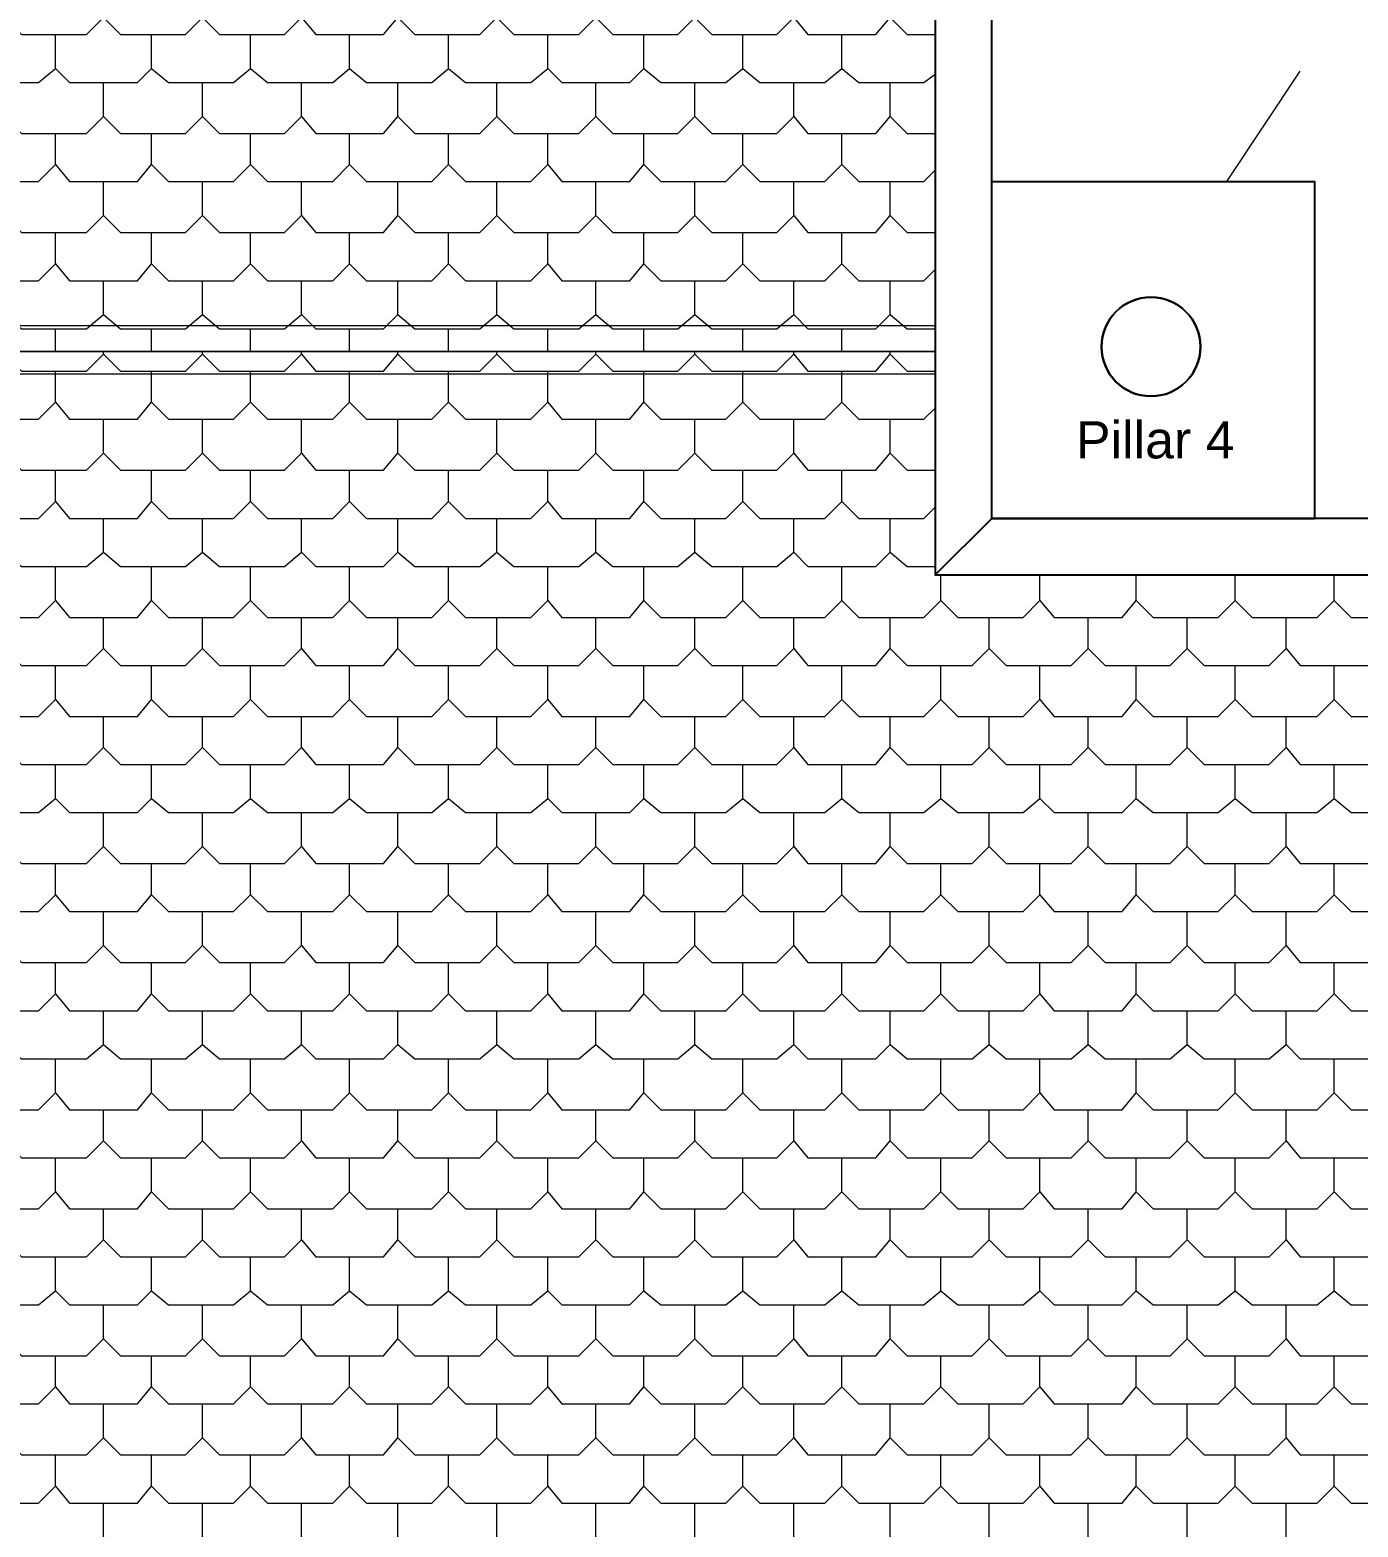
# Model space of a CAD drawing. Header units: millimetres. Extents: x -59 to 47, y 152 to 919.
# Drawn here: x -36.64 to -30.62, y 602.86 to 609.64 of the extents above; entities that cross this region are included whole.
import ezdxf

# ---------------------------------------------------------------- set-up
doc = ezdxf.new("R2010")
doc.units = ezdxf.units.MM
for name, color, linetype in [('PDF_014408$A$doors_windows.2D_Pen_No__4', 7, 'Continuous'), ('PDF_014408$A$walls.inside_Pen_No__4', 7, 'Continuous'), ('PDF_014408$BL-ROOF', 7, 'Continuous'), ('PDF_014408$WA-COL', 7, 'Continuous'), ('PDF_014408$WA-EXT', 7, 'Continuous'), ('PDF_Text', 7, 'Continuous')]:
    doc.layers.add(name, color=color, linetype=linetype)
doc.styles.add('PDF ArialMT', font='arial.ttf')

msp = doc.modelspace()

# ---------------------------------------------------------------- linework, layer by layer
at = {"layer": 'PDF_014408$A$doors_windows.2D_Pen_No__4', "lineweight": 25}
msp.add_lwpolyline([(-32.2818, 607.4308), (-30.8201, 607.4308)], dxfattribs=at)
at = {"layer": 'PDF_014408$A$walls.inside_Pen_No__4', "lineweight": 25}
msp.add_lwpolyline([(-9.7532, 607.4308), (-32.2818, 607.4308)], dxfattribs=at)
at = {"layer": 'PDF_014408$BL-ROOF', "lineweight": 9}
for points in [[(-49.6944, 617.6501), (-40.2316, 608.1873), (-32.5383, 608.1873), (-32.5383, 615.7909), (-9.4968, 615.7909), (-9.4968, 609.2259), (7.7619, 609.2259), (7.7619, 608.7771), (16.6349, 617.6501)], [(-5.2911, 598.7245), (-5.2911, 607.2), (-9.4968, 607.2), (-9.4968, 607.1743), (-32.5383, 607.1743), (-32.5383, 608.1873), (-40.2316, 608.1873), (-49.6944, 598.7245)]]:
    msp.add_lwpolyline(points, close=True, dxfattribs=at)
for points in [[(-32.5383, 608.3027), (-40.1803, 608.3027), (-49.5405, 617.6501)], [(-36.7568, 609.7003), (-36.6798, 609.6234), (-36.3849, 609.6234), (-36.308, 609.7003), (-36.308, 609.8414)], [(-36.308, 609.7003), (-36.2311, 609.6234), (-35.9362, 609.6234), (-35.8592, 609.7003), (-35.8592, 609.8414)], [(-35.8592, 609.7003), (-35.7823, 609.6234), (-35.4874, 609.6234), (-35.4104, 609.7003), (-35.4104, 609.8414)], [(-35.4104, 609.7003), (-35.3463, 609.6234), (-35.0386, 609.6234), (-34.9745, 609.7003), (-34.9745, 609.8414)], [(-34.9745, 609.7003), (-34.8976, 609.6234), (-34.6026, 609.6234), (-34.5257, 609.7003), (-34.5257, 609.8414)], [(-34.5257, 609.7003), (-34.4488, 609.6234), (-34.1539, 609.6234), (-34.0769, 609.7003), (-34.0769, 609.8414)], [(-34.0769, 609.7003), (-34, 609.6234), (-33.7051, 609.6234), (-33.6282, 609.7003), (-33.6282, 609.8414)], [(-33.6282, 609.7003), (-33.5512, 609.6234), (-33.2563, 609.6234), (-33.1794, 609.7003), (-33.1794, 609.8414)], [(-33.1794, 609.7003), (-33.1153, 609.6234), (-32.8075, 609.6234), (-32.7434, 609.7003), (-32.7434, 609.8414)], [(-32.7434, 609.7003), (-32.6665, 609.6234), (-32.5383, 609.6234)], [(-36.9747, 609.4695), (-36.8978, 609.4054), (-36.6029, 609.4054), (-36.526, 609.4695), (-36.526, 609.6234)], [(-36.526, 609.4695), (-36.4619, 609.4054), (-36.1541, 609.4054), (-36.09, 609.4695), (-36.09, 609.6234)], [(-36.09, 609.4695), (-36.0131, 609.4054), (-35.7182, 609.4054), (-35.6412, 609.4695), (-35.6412, 609.6234)], [(-35.6412, 609.4695), (-35.5643, 609.4054), (-35.2694, 609.4054), (-35.1925, 609.4695), (-35.1925, 609.6234)], [(-35.1925, 609.4695), (-35.1155, 609.4054), (-34.8206, 609.4054), (-34.7437, 609.4695), (-34.7437, 609.6234)], [(-34.7437, 609.4695), (-34.6668, 609.4054), (-34.3718, 609.4054), (-34.2949, 609.4695), (-34.2949, 609.6234)], [(-34.2949, 609.4695), (-34.2308, 609.4054), (-33.9231, 609.4054), (-33.859, 609.4695), (-33.859, 609.6234)], [(-33.859, 609.4695), (-33.782, 609.4054), (-33.4871, 609.4054), (-33.4102, 609.4695), (-33.4102, 609.6234)], [(-33.4102, 609.4695), (-33.3332, 609.4054), (-33.0383, 609.4054), (-32.9614, 609.4695), (-32.9614, 609.6234)], [(-32.9614, 609.4695), (-32.8845, 609.4054), (-32.5896, 609.4054), (-32.5383, 609.4439)], [(-31.2176, 608.9566), (-30.8842, 609.4567)], [(-36.7568, 609.2515), (-36.6798, 609.1746), (-36.3849, 609.1746), (-36.308, 609.2515), (-36.308, 609.4054)], [(-36.308, 609.2515), (-36.2311, 609.1746), (-35.9362, 609.1746), (-35.8592, 609.2515), (-35.8592, 609.4054)], [(-35.8592, 609.2515), (-35.7823, 609.1746), (-35.4874, 609.1746), (-35.4104, 609.2515), (-35.4104, 609.4054)], [(-35.4104, 609.2515), (-35.3463, 609.1746), (-35.0386, 609.1746), (-34.9745, 609.2515), (-34.9745, 609.4054)], [(-34.9745, 609.2515), (-34.8976, 609.1746), (-34.6026, 609.1746), (-34.5257, 609.2515), (-34.5257, 609.4054)], [(-34.5257, 609.2515), (-34.4488, 609.1746), (-34.1539, 609.1746), (-34.0769, 609.2515), (-34.0769, 609.4054)], [(-34.0769, 609.2515), (-34, 609.1746), (-33.7051, 609.1746), (-33.6282, 609.2515), (-33.6282, 609.4054)], [(-33.6282, 609.2515), (-33.5512, 609.1746), (-33.2563, 609.1746), (-33.1794, 609.2515), (-33.1794, 609.4054)], [(-33.1794, 609.2515), (-33.1153, 609.1746), (-32.8075, 609.1746), (-32.7434, 609.2515), (-32.7434, 609.4054)], [(-32.7434, 609.2515), (-32.6665, 609.1746), (-32.5383, 609.1746)], [(-36.9747, 609.0336), (-36.8978, 608.9566), (-36.6029, 608.9566), (-36.526, 609.0336), (-36.526, 609.1746)], [(-36.526, 609.0336), (-36.4619, 608.9566), (-36.1541, 608.9566), (-36.09, 609.0336), (-36.09, 609.1746)], [(-36.09, 609.0336), (-36.0131, 608.9566), (-35.7182, 608.9566), (-35.6412, 609.0336), (-35.6412, 609.1746)], [(-35.6412, 609.0336), (-35.5643, 608.9566), (-35.2694, 608.9566), (-35.1925, 609.0336), (-35.1925, 609.1746)], [(-35.1925, 609.0336), (-35.1155, 608.9566), (-34.8206, 608.9566), (-34.7437, 609.0336), (-34.7437, 609.1746)], [(-34.7437, 609.0336), (-34.6668, 608.9566), (-34.3718, 608.9566), (-34.2949, 609.0336), (-34.2949, 609.1746)], [(-34.2949, 609.0336), (-34.2308, 608.9566), (-33.9231, 608.9566), (-33.859, 609.0336), (-33.859, 609.1746)], [(-33.859, 609.0336), (-33.782, 608.9566), (-33.4871, 608.9566), (-33.4102, 609.0336), (-33.4102, 609.1746)], [(-33.4102, 609.0336), (-33.3332, 608.9566), (-33.0383, 608.9566), (-32.9614, 609.0336), (-32.9614, 609.1746)], [(-32.9614, 609.0336), (-32.8845, 608.9566), (-32.5896, 608.9566), (-32.5383, 609.0079)], [(-36.7568, 608.8028), (-36.6798, 608.7258), (-36.3849, 608.7258), (-36.308, 608.8028), (-36.308, 608.9566)], [(-36.308, 608.8028), (-36.2311, 608.7258), (-35.9362, 608.7258), (-35.8592, 608.8028), (-35.8592, 608.9566)], [(-35.8592, 608.8028), (-35.7823, 608.7258), (-35.4874, 608.7258), (-35.4104, 608.8028), (-35.4104, 608.9566)], [(-35.4104, 608.8028), (-35.3463, 608.7258), (-35.0386, 608.7258), (-34.9745, 608.8028), (-34.9745, 608.9566)], [(-34.9745, 608.8028), (-34.8976, 608.7258), (-34.6026, 608.7258), (-34.5257, 608.8028), (-34.5257, 608.9566)], [(-34.5257, 608.8028), (-34.4488, 608.7258), (-34.1539, 608.7258), (-34.0769, 608.8028), (-34.0769, 608.9566)], [(-34.0769, 608.8028), (-34, 608.7258), (-33.7051, 608.7258), (-33.6282, 608.8028), (-33.6282, 608.9566)], [(-33.6282, 608.8028), (-33.5512, 608.7258), (-33.2563, 608.7258), (-33.1794, 608.8028), (-33.1794, 608.9566)], [(-33.1794, 608.8028), (-33.1153, 608.7258), (-32.8075, 608.7258), (-32.7434, 608.8028), (-32.7434, 608.9566)], [(-32.7434, 608.8028), (-32.6665, 608.7258), (-32.5383, 608.7258)], [(-36.9747, 608.5848), (-36.8978, 608.5078), (-36.6029, 608.5078), (-36.526, 608.5848), (-36.526, 608.7258)], [(-36.526, 608.5848), (-36.4619, 608.5078), (-36.1541, 608.5078), (-36.09, 608.5848), (-36.09, 608.7258)], [(-36.09, 608.5848), (-36.0131, 608.5078), (-35.7182, 608.5078), (-35.6412, 608.5848), (-35.6412, 608.7258)], [(-35.6412, 608.5848), (-35.5643, 608.5078), (-35.2694, 608.5078), (-35.1925, 608.5848), (-35.1925, 608.7258)], [(-35.1925, 608.5848), (-35.1155, 608.5078), (-34.8206, 608.5078), (-34.7437, 608.5848), (-34.7437, 608.7258)], [(-34.7437, 608.5848), (-34.6668, 608.5078), (-34.3718, 608.5078), (-34.2949, 608.5848), (-34.2949, 608.7258)], [(-34.2949, 608.5848), (-34.2308, 608.5078), (-33.9231, 608.5078), (-33.859, 608.5848), (-33.859, 608.7258)], [(-33.859, 608.5848), (-33.782, 608.5078), (-33.4871, 608.5078), (-33.4102, 608.5848), (-33.4102, 608.7258)], [(-33.4102, 608.5848), (-33.3332, 608.5078), (-33.0383, 608.5078), (-32.9614, 608.5848), (-32.9614, 608.7258)], [(-32.9614, 608.5848), (-32.8845, 608.5078), (-32.5896, 608.5078), (-32.5383, 608.5591)], [(-36.7568, 608.354), (-36.6798, 608.2899), (-36.3849, 608.2899), (-36.308, 608.354), (-36.308, 608.5078)], [(-36.308, 608.354), (-36.2311, 608.2899), (-35.9362, 608.2899), (-35.8592, 608.354), (-35.8592, 608.5078)], [(-35.8592, 608.354), (-35.7823, 608.2899), (-35.4874, 608.2899), (-35.4104, 608.354), (-35.4104, 608.5078)], [(-35.4104, 608.354), (-35.3463, 608.2899), (-35.0386, 608.2899), (-34.9745, 608.354), (-34.9745, 608.5078)], [(-34.9745, 608.354), (-34.8976, 608.2899), (-34.6026, 608.2899), (-34.5257, 608.354), (-34.5257, 608.5078)], [(-34.5257, 608.354), (-34.4488, 608.2899), (-34.1539, 608.2899), (-34.0769, 608.354), (-34.0769, 608.5078)], [(-34.0769, 608.354), (-34, 608.2899), (-33.7051, 608.2899), (-33.6282, 608.354), (-33.6282, 608.5078)], [(-33.6282, 608.354), (-33.5512, 608.2899), (-33.2563, 608.2899), (-33.1794, 608.354), (-33.1794, 608.5078)], [(-33.1794, 608.354), (-33.1153, 608.2899), (-32.8075, 608.2899), (-32.7434, 608.354), (-32.7434, 608.5078)], [(-36.526, 608.1873), (-36.526, 608.2899)], [(-36.09, 608.1873), (-36.09, 608.2899)], [(-35.6412, 608.1873), (-35.6412, 608.2899)], [(-35.1925, 608.1873), (-35.1925, 608.2899)], [(-34.7437, 608.1873), (-34.7437, 608.2899)], [(-34.2949, 608.1873), (-34.2949, 608.2899)], [(-33.859, 608.1873), (-33.859, 608.2899)], [(-33.4102, 608.1873), (-33.4102, 608.2899)], [(-32.9614, 608.1873), (-32.9614, 608.2899)], [(-32.7434, 608.354), (-32.6665, 608.2899), (-32.5383, 608.2899)], [(-36.7568, 608.1745), (-36.6798, 608.0975), (-36.3849, 608.0975), (-36.308, 608.1745), (-36.308, 608.1873)], [(-36.308, 608.1745), (-36.2311, 608.0975), (-35.9362, 608.0975), (-35.8592, 608.1745), (-35.8592, 608.1873)], [(-35.8592, 608.1745), (-35.7823, 608.0975), (-35.4874, 608.0975), (-35.4104, 608.1745), (-35.4104, 608.1873)], [(-35.4104, 608.1745), (-35.3463, 608.0975), (-35.0386, 608.0975), (-34.9745, 608.1745), (-34.9745, 608.1873)], [(-34.9745, 608.1745), (-34.8976, 608.0975), (-34.6026, 608.0975), (-34.5257, 608.1745), (-34.5257, 608.1873)], [(-34.5257, 608.1745), (-34.4488, 608.0975), (-34.1539, 608.0975), (-34.0769, 608.1745), (-34.0769, 608.1873)], [(-34.0769, 608.1745), (-34, 608.0975), (-33.7051, 608.0975), (-33.6282, 608.1745), (-33.6282, 608.1873)], [(-33.6282, 608.1745), (-33.5512, 608.0975), (-33.2563, 608.0975), (-33.1794, 608.1745), (-33.1794, 608.1873)], [(-33.1794, 608.1745), (-33.1153, 608.0975), (-32.8075, 608.0975), (-32.7434, 608.1745), (-32.7434, 608.1873)], [(-32.7434, 608.1745), (-32.6665, 608.0975), (-32.5383, 608.0975)], [(-32.5383, 608.0847), (-40.1803, 608.0847), (-49.5405, 598.7245)], [(-36.9747, 607.9565), (-36.8978, 607.8796), (-36.6029, 607.8796), (-36.526, 607.9565), (-36.526, 608.0975)], [(-36.526, 607.9565), (-36.4619, 607.8796), (-36.1541, 607.8796), (-36.09, 607.9565), (-36.09, 608.0975)], [(-36.09, 607.9565), (-36.0131, 607.8796), (-35.7182, 607.8796), (-35.6412, 607.9565), (-35.6412, 608.0975)], [(-35.6412, 607.9565), (-35.5643, 607.8796), (-35.2694, 607.8796), (-35.1925, 607.9565), (-35.1925, 608.0975)], [(-35.1925, 607.9565), (-35.1155, 607.8796), (-34.8206, 607.8796), (-34.7437, 607.9565), (-34.7437, 608.0975)], [(-34.7437, 607.9565), (-34.6668, 607.8796), (-34.3718, 607.8796), (-34.2949, 607.9565), (-34.2949, 608.0975)], [(-34.2949, 607.9565), (-34.2308, 607.8796), (-33.9231, 607.8796), (-33.859, 607.9565), (-33.859, 608.0975)], [(-33.859, 607.9565), (-33.782, 607.8796), (-33.4871, 607.8796), (-33.4102, 607.9565), (-33.4102, 608.0975)], [(-33.4102, 607.9565), (-33.3332, 607.8796), (-33.0383, 607.8796), (-32.9614, 607.9565), (-32.9614, 608.0975)], [(-32.9614, 607.9565), (-32.8845, 607.8796), (-32.5896, 607.8796), (-32.5383, 607.9308)], [(-36.7568, 607.7257), (-36.6798, 607.6488), (-36.3849, 607.6488), (-36.308, 607.7257), (-36.308, 607.8796)], [(-36.308, 607.7257), (-36.2311, 607.6488), (-35.9362, 607.6488), (-35.8592, 607.7257), (-35.8592, 607.8796)], [(-35.8592, 607.7257), (-35.7823, 607.6488), (-35.4874, 607.6488), (-35.4104, 607.7257), (-35.4104, 607.8796)], [(-35.4104, 607.7257), (-35.3463, 607.6488), (-35.0386, 607.6488), (-34.9745, 607.7257), (-34.9745, 607.8796)], [(-34.9745, 607.7257), (-34.8976, 607.6488), (-34.6026, 607.6488), (-34.5257, 607.7257), (-34.5257, 607.8796)], [(-34.5257, 607.7257), (-34.4488, 607.6488), (-34.1539, 607.6488), (-34.0769, 607.7257), (-34.0769, 607.8796)], [(-34.0769, 607.7257), (-34, 607.6488), (-33.7051, 607.6488), (-33.6282, 607.7257), (-33.6282, 607.8796)], [(-33.6282, 607.7257), (-33.5512, 607.6488), (-33.2563, 607.6488), (-33.1794, 607.7257), (-33.1794, 607.8796)], [(-33.1794, 607.7257), (-33.1153, 607.6488), (-32.8075, 607.6488), (-32.7434, 607.7257), (-32.7434, 607.8796)], [(-32.7434, 607.7257), (-32.6665, 607.6488), (-32.5383, 607.6488)], [(-36.9747, 607.5077), (-36.8978, 607.4308), (-36.6029, 607.4308), (-36.526, 607.5077), (-36.526, 607.6488)], [(-36.526, 607.5077), (-36.4619, 607.4308), (-36.1541, 607.4308), (-36.09, 607.5077), (-36.09, 607.6488)], [(-36.09, 607.5077), (-36.0131, 607.4308), (-35.7182, 607.4308), (-35.6412, 607.5077), (-35.6412, 607.6488)], [(-35.6412, 607.5077), (-35.5643, 607.4308), (-35.2694, 607.4308), (-35.1925, 607.5077), (-35.1925, 607.6488)], [(-35.1925, 607.5077), (-35.1155, 607.4308), (-34.8206, 607.4308), (-34.7437, 607.5077), (-34.7437, 607.6488)], [(-34.7437, 607.5077), (-34.6668, 607.4308), (-34.3718, 607.4308), (-34.2949, 607.5077), (-34.2949, 607.6488)], [(-34.2949, 607.5077), (-34.2308, 607.4308), (-33.9231, 607.4308), (-33.859, 607.5077), (-33.859, 607.6488)], [(-33.859, 607.5077), (-33.782, 607.4308), (-33.4871, 607.4308), (-33.4102, 607.5077), (-33.4102, 607.6488)], [(-33.4102, 607.5077), (-33.3332, 607.4308), (-33.0383, 607.4308), (-32.9614, 607.5077), (-32.9614, 607.6488)], [(-32.9614, 607.5077), (-32.8845, 607.4308), (-32.5896, 607.4308), (-32.5383, 607.4821)], [(-36.7568, 607.2769), (-36.6798, 607.2128), (-36.3849, 607.2128), (-36.308, 607.2769), (-36.308, 607.4308)], [(-36.308, 607.2769), (-36.2311, 607.2128), (-35.9362, 607.2128), (-35.8592, 607.2769), (-35.8592, 607.4308)], [(-35.8592, 607.2769), (-35.7823, 607.2128), (-35.4874, 607.2128), (-35.4104, 607.2769), (-35.4104, 607.4308)], [(-35.4104, 607.2769), (-35.3463, 607.2128), (-35.0386, 607.2128), (-34.9745, 607.2769), (-34.9745, 607.4308)], [(-34.9745, 607.2769), (-34.8976, 607.2128), (-34.6026, 607.2128), (-34.5257, 607.2769), (-34.5257, 607.4308)], [(-34.5257, 607.2769), (-34.4488, 607.2128), (-34.1539, 607.2128), (-34.0769, 607.2769), (-34.0769, 607.4308)], [(-34.0769, 607.2769), (-34, 607.2128), (-33.7051, 607.2128), (-33.6282, 607.2769), (-33.6282, 607.4308)], [(-33.6282, 607.2769), (-33.5512, 607.2128), (-33.2563, 607.2128), (-33.1794, 607.2769), (-33.1794, 607.4308)], [(-33.1794, 607.2769), (-33.1153, 607.2128), (-32.8075, 607.2128), (-32.7434, 607.2769), (-32.7434, 607.4308)], [(-32.7434, 607.2769), (-32.6665, 607.2128), (-32.5383, 607.2128)], [(-36.9747, 607.0589), (-36.8978, 606.982), (-36.6029, 606.982), (-36.526, 607.0589), (-36.526, 607.2128)], [(-36.526, 607.0589), (-36.4619, 606.982), (-36.1541, 606.982), (-36.09, 607.0589), (-36.09, 607.2128)], [(-36.09, 607.0589), (-36.0131, 606.982), (-35.7182, 606.982), (-35.6412, 607.0589), (-35.6412, 607.2128)], [(-35.6412, 607.0589), (-35.5643, 606.982), (-35.2694, 606.982), (-35.1925, 607.0589), (-35.1925, 607.2128)], [(-35.1925, 607.0589), (-35.1155, 606.982), (-34.8206, 606.982), (-34.7437, 607.0589), (-34.7437, 607.2128)], [(-34.7437, 607.0589), (-34.6668, 606.982), (-34.3718, 606.982), (-34.2949, 607.0589), (-34.2949, 607.2128)], [(-34.2949, 607.0589), (-34.2308, 606.982), (-33.9231, 606.982), (-33.859, 607.0589), (-33.859, 607.2128)], [(-33.859, 607.0589), (-33.782, 606.982), (-33.4871, 606.982), (-33.4102, 607.0589), (-33.4102, 607.2128)], [(-33.4102, 607.0589), (-33.3332, 606.982), (-33.0383, 606.982), (-32.9614, 607.0589), (-32.9614, 607.2128)], [(-32.9614, 607.0589), (-32.8845, 606.982), (-32.5896, 606.982), (-32.5126, 607.0589), (-32.5126, 607.1743)], [(-32.5126, 607.0589), (-32.4357, 606.982), (-32.1408, 606.982), (-32.0638, 607.0589), (-32.0638, 607.1743)], [(-32.0638, 607.0589), (-31.9997, 606.982), (-31.692, 606.982), (-31.6279, 607.0589), (-31.6279, 607.1743)], [(-31.6279, 607.0589), (-31.551, 606.982), (-31.256, 606.982), (-31.1791, 607.0589), (-31.1791, 607.1743)], [(-31.1791, 607.0589), (-31.1022, 606.982), (-30.8073, 606.982), (-30.7303, 607.0589), (-30.7303, 607.1743)], [(-30.7303, 607.0589), (-30.6534, 606.982), (-30.3585, 606.982), (-30.2816, 607.0589), (-30.2816, 607.1743)], [(-36.7568, 606.841), (-36.6798, 606.764), (-36.3849, 606.764), (-36.308, 606.841), (-36.308, 606.982)], [(-36.308, 606.841), (-36.2311, 606.764), (-35.9362, 606.764), (-35.8592, 606.841), (-35.8592, 606.982)], [(-35.8592, 606.841), (-35.7823, 606.764), (-35.4874, 606.764), (-35.4104, 606.841), (-35.4104, 606.982)], [(-35.4104, 606.841), (-35.3463, 606.764), (-35.0386, 606.764), (-34.9745, 606.841), (-34.9745, 606.982)], [(-34.9745, 606.841), (-34.8976, 606.764), (-34.6026, 606.764), (-34.5257, 606.841), (-34.5257, 606.982)], [(-34.5257, 606.841), (-34.4488, 606.764), (-34.1539, 606.764), (-34.0769, 606.841), (-34.0769, 606.982)], [(-34.0769, 606.841), (-34, 606.764), (-33.7051, 606.764), (-33.6282, 606.841), (-33.6282, 606.982)], [(-33.6282, 606.841), (-33.5512, 606.764), (-33.2563, 606.764), (-33.1794, 606.841), (-33.1794, 606.982)], [(-33.1794, 606.841), (-33.1153, 606.764), (-32.8075, 606.764), (-32.7434, 606.841), (-32.7434, 606.982)], [(-32.7434, 606.841), (-32.6665, 606.764), (-32.3716, 606.764), (-32.2946, 606.841), (-32.2946, 606.982)], [(-32.2946, 606.841), (-32.2177, 606.764), (-31.9228, 606.764), (-31.8459, 606.841), (-31.8459, 606.982)], [(-31.8459, 606.841), (-31.7689, 606.764), (-31.474, 606.764), (-31.3971, 606.841), (-31.3971, 606.982)], [(-31.3971, 606.841), (-31.3202, 606.764), (-31.0252, 606.764), (-30.9483, 606.841), (-30.9483, 606.982)], [(-30.9483, 606.841), (-30.8842, 606.764), (-30.5765, 606.764), (-30.5124, 606.841), (-30.5124, 606.982)], [(-36.9747, 606.6102), (-36.8978, 606.5332), (-36.6029, 606.5332), (-36.526, 606.6102), (-36.526, 606.764)], [(-36.526, 606.6102), (-36.4619, 606.5332), (-36.1541, 606.5332), (-36.09, 606.6102), (-36.09, 606.764)], [(-36.09, 606.6102), (-36.0131, 606.5332), (-35.7182, 606.5332), (-35.6412, 606.6102), (-35.6412, 606.764)], [(-35.6412, 606.6102), (-35.5643, 606.5332), (-35.2694, 606.5332), (-35.1925, 606.6102), (-35.1925, 606.764)], [(-35.1925, 606.6102), (-35.1155, 606.5332), (-34.8206, 606.5332), (-34.7437, 606.6102), (-34.7437, 606.764)], [(-34.7437, 606.6102), (-34.6668, 606.5332), (-34.3718, 606.5332), (-34.2949, 606.6102), (-34.2949, 606.764)], [(-34.2949, 606.6102), (-34.2308, 606.5332), (-33.9231, 606.5332), (-33.859, 606.6102), (-33.859, 606.764)], [(-33.859, 606.6102), (-33.782, 606.5332), (-33.4871, 606.5332), (-33.4102, 606.6102), (-33.4102, 606.764)], [(-33.4102, 606.6102), (-33.3332, 606.5332), (-33.0383, 606.5332), (-32.9614, 606.6102), (-32.9614, 606.764)], [(-32.9614, 606.6102), (-32.8845, 606.5332), (-32.5896, 606.5332), (-32.5126, 606.6102), (-32.5126, 606.764)], [(-32.5126, 606.6102), (-32.4357, 606.5332), (-32.1408, 606.5332), (-32.0638, 606.6102), (-32.0638, 606.764)], [(-32.0638, 606.6102), (-31.9997, 606.5332), (-31.692, 606.5332), (-31.6279, 606.6102), (-31.6279, 606.764)], [(-31.6279, 606.6102), (-31.551, 606.5332), (-31.256, 606.5332), (-31.1791, 606.6102), (-31.1791, 606.764)], [(-31.1791, 606.6102), (-31.1022, 606.5332), (-30.8073, 606.5332), (-30.7303, 606.6102), (-30.7303, 606.764)], [(-30.7303, 606.6102), (-30.6534, 606.5332), (-30.3585, 606.5332), (-30.2816, 606.6102), (-30.2816, 606.764)], [(-36.7568, 606.3922), (-36.6798, 606.3152), (-36.3849, 606.3152), (-36.308, 606.3922), (-36.308, 606.5332)], [(-36.308, 606.3922), (-36.2311, 606.3152), (-35.9362, 606.3152), (-35.8592, 606.3922), (-35.8592, 606.5332)], [(-35.8592, 606.3922), (-35.7823, 606.3152), (-35.4874, 606.3152), (-35.4104, 606.3922), (-35.4104, 606.5332)], [(-35.4104, 606.3922), (-35.3463, 606.3152), (-35.0386, 606.3152), (-34.9745, 606.3922), (-34.9745, 606.5332)], [(-34.9745, 606.3922), (-34.8976, 606.3152), (-34.6026, 606.3152), (-34.5257, 606.3922), (-34.5257, 606.5332)], [(-34.5257, 606.3922), (-34.4488, 606.3152), (-34.1539, 606.3152), (-34.0769, 606.3922), (-34.0769, 606.5332)], [(-34.0769, 606.3922), (-34, 606.3152), (-33.7051, 606.3152), (-33.6282, 606.3922), (-33.6282, 606.5332)], [(-33.6282, 606.3922), (-33.5512, 606.3152), (-33.2563, 606.3152), (-33.1794, 606.3922), (-33.1794, 606.5332)], [(-33.1794, 606.3922), (-33.1153, 606.3152), (-32.8075, 606.3152), (-32.7434, 606.3922), (-32.7434, 606.5332)], [(-32.7434, 606.3922), (-32.6665, 606.3152), (-32.3716, 606.3152), (-32.2946, 606.3922), (-32.2946, 606.5332)], [(-32.2946, 606.3922), (-32.2177, 606.3152), (-31.9228, 606.3152), (-31.8459, 606.3922), (-31.8459, 606.5332)], [(-31.8459, 606.3922), (-31.7689, 606.3152), (-31.474, 606.3152), (-31.3971, 606.3922), (-31.3971, 606.5332)], [(-31.3971, 606.3922), (-31.3202, 606.3152), (-31.0252, 606.3152), (-30.9483, 606.3922), (-30.9483, 606.5332)], [(-30.9483, 606.3922), (-30.8842, 606.3152), (-30.5765, 606.3152), (-30.5124, 606.3922), (-30.5124, 606.5332)], [(-36.9747, 606.1614), (-36.8978, 606.0973), (-36.6029, 606.0973), (-36.526, 606.1614), (-36.526, 606.3152)], [(-36.526, 606.1614), (-36.4619, 606.0973), (-36.1541, 606.0973), (-36.09, 606.1614), (-36.09, 606.3152)], [(-36.09, 606.1614), (-36.0131, 606.0973), (-35.7182, 606.0973), (-35.6412, 606.1614), (-35.6412, 606.3152)], [(-35.6412, 606.1614), (-35.5643, 606.0973), (-35.2694, 606.0973), (-35.1925, 606.1614), (-35.1925, 606.3152)], [(-35.1925, 606.1614), (-35.1155, 606.0973), (-34.8206, 606.0973), (-34.7437, 606.1614), (-34.7437, 606.3152)], [(-34.7437, 606.1614), (-34.6668, 606.0973), (-34.3718, 606.0973), (-34.2949, 606.1614), (-34.2949, 606.3152)], [(-34.2949, 606.1614), (-34.2308, 606.0973), (-33.9231, 606.0973), (-33.859, 606.1614), (-33.859, 606.3152)], [(-33.859, 606.1614), (-33.782, 606.0973), (-33.4871, 606.0973), (-33.4102, 606.1614), (-33.4102, 606.3152)], [(-33.4102, 606.1614), (-33.3332, 606.0973), (-33.0383, 606.0973), (-32.9614, 606.1614), (-32.9614, 606.3152)], [(-32.9614, 606.1614), (-32.8845, 606.0973), (-32.5896, 606.0973), (-32.5126, 606.1614), (-32.5126, 606.3152)], [(-32.5126, 606.1614), (-32.4357, 606.0973), (-32.1408, 606.0973), (-32.0638, 606.1614), (-32.0638, 606.3152)], [(-32.0638, 606.1614), (-31.9997, 606.0973), (-31.692, 606.0973), (-31.6279, 606.1614), (-31.6279, 606.3152)], [(-31.6279, 606.1614), (-31.551, 606.0973), (-31.256, 606.0973), (-31.1791, 606.1614), (-31.1791, 606.3152)], [(-31.1791, 606.1614), (-31.1022, 606.0973), (-30.8073, 606.0973), (-30.7303, 606.1614), (-30.7303, 606.3152)], [(-30.7303, 606.1614), (-30.6534, 606.0973), (-30.3585, 606.0973), (-30.2816, 606.1614), (-30.2816, 606.3152)], [(-36.7568, 605.9434), (-36.6798, 605.8665), (-36.3849, 605.8665), (-36.308, 605.9434), (-36.308, 606.0973)], [(-36.308, 605.9434), (-36.2311, 605.8665), (-35.9362, 605.8665), (-35.8592, 605.9434), (-35.8592, 606.0973)], [(-35.8592, 605.9434), (-35.7823, 605.8665), (-35.4874, 605.8665), (-35.4104, 605.9434), (-35.4104, 606.0973)], [(-35.4104, 605.9434), (-35.3463, 605.8665), (-35.0386, 605.8665), (-34.9745, 605.9434), (-34.9745, 606.0973)], [(-34.9745, 605.9434), (-34.8976, 605.8665), (-34.6026, 605.8665), (-34.5257, 605.9434), (-34.5257, 606.0973)], [(-34.5257, 605.9434), (-34.4488, 605.8665), (-34.1539, 605.8665), (-34.0769, 605.9434), (-34.0769, 606.0973)], [(-34.0769, 605.9434), (-34, 605.8665), (-33.7051, 605.8665), (-33.6282, 605.9434), (-33.6282, 606.0973)], [(-33.6282, 605.9434), (-33.5512, 605.8665), (-33.2563, 605.8665), (-33.1794, 605.9434), (-33.1794, 606.0973)], [(-33.1794, 605.9434), (-33.1153, 605.8665), (-32.8075, 605.8665), (-32.7434, 605.9434), (-32.7434, 606.0973)], [(-32.7434, 605.9434), (-32.6665, 605.8665), (-32.3716, 605.8665), (-32.2946, 605.9434), (-32.2946, 606.0973)], [(-32.2946, 605.9434), (-32.2177, 605.8665), (-31.9228, 605.8665), (-31.8459, 605.9434), (-31.8459, 606.0973)], [(-31.8459, 605.9434), (-31.7689, 605.8665), (-31.474, 605.8665), (-31.3971, 605.9434), (-31.3971, 606.0973)], [(-31.3971, 605.9434), (-31.3202, 605.8665), (-31.0252, 605.8665), (-30.9483, 605.9434), (-30.9483, 606.0973)], [(-30.9483, 605.9434), (-30.8842, 605.8665), (-30.5765, 605.8665), (-30.5124, 605.9434), (-30.5124, 606.0973)], [(-36.9747, 605.7254), (-36.8978, 605.6485), (-36.6029, 605.6485), (-36.526, 605.7254), (-36.526, 605.8665)], [(-36.526, 605.7254), (-36.4619, 605.6485), (-36.1541, 605.6485), (-36.09, 605.7254), (-36.09, 605.8665)], [(-36.09, 605.7254), (-36.0131, 605.6485), (-35.7182, 605.6485), (-35.6412, 605.7254), (-35.6412, 605.8665)], [(-35.6412, 605.7254), (-35.5643, 605.6485), (-35.2694, 605.6485), (-35.1925, 605.7254), (-35.1925, 605.8665)], [(-35.1925, 605.7254), (-35.1155, 605.6485), (-34.8206, 605.6485), (-34.7437, 605.7254), (-34.7437, 605.8665)], [(-34.7437, 605.7254), (-34.6668, 605.6485), (-34.3718, 605.6485), (-34.2949, 605.7254), (-34.2949, 605.8665)], [(-34.2949, 605.7254), (-34.2308, 605.6485), (-33.9231, 605.6485), (-33.859, 605.7254), (-33.859, 605.8665)], [(-33.859, 605.7254), (-33.782, 605.6485), (-33.4871, 605.6485), (-33.4102, 605.7254), (-33.4102, 605.8665)], [(-33.4102, 605.7254), (-33.3332, 605.6485), (-33.0383, 605.6485), (-32.9614, 605.7254), (-32.9614, 605.8665)], [(-32.9614, 605.7254), (-32.8845, 605.6485), (-32.5896, 605.6485), (-32.5126, 605.7254), (-32.5126, 605.8665)], [(-32.5126, 605.7254), (-32.4357, 605.6485), (-32.1408, 605.6485), (-32.0638, 605.7254), (-32.0638, 605.8665)], [(-32.0638, 605.7254), (-31.9997, 605.6485), (-31.692, 605.6485), (-31.6279, 605.7254), (-31.6279, 605.8665)], [(-31.6279, 605.7254), (-31.551, 605.6485), (-31.256, 605.6485), (-31.1791, 605.7254), (-31.1791, 605.8665)], [(-31.1791, 605.7254), (-31.1022, 605.6485), (-30.8073, 605.6485), (-30.7303, 605.7254), (-30.7303, 605.8665)], [(-30.7303, 605.7254), (-30.6534, 605.6485), (-30.3585, 605.6485), (-30.2816, 605.7254), (-30.2816, 605.8665)], [(-36.7568, 605.4946), (-36.6798, 605.4177), (-36.3849, 605.4177), (-36.308, 605.4946), (-36.308, 605.6485)], [(-36.308, 605.4946), (-36.2311, 605.4177), (-35.9362, 605.4177), (-35.8592, 605.4946), (-35.8592, 605.6485)], [(-35.8592, 605.4946), (-35.7823, 605.4177), (-35.4874, 605.4177), (-35.4104, 605.4946), (-35.4104, 605.6485)], [(-35.4104, 605.4946), (-35.3463, 605.4177), (-35.0386, 605.4177), (-34.9745, 605.4946), (-34.9745, 605.6485)], [(-34.9745, 605.4946), (-34.8976, 605.4177), (-34.6026, 605.4177), (-34.5257, 605.4946), (-34.5257, 605.6485)], [(-34.5257, 605.4946), (-34.4488, 605.4177), (-34.1539, 605.4177), (-34.0769, 605.4946), (-34.0769, 605.6485)], [(-34.0769, 605.4946), (-34, 605.4177), (-33.7051, 605.4177), (-33.6282, 605.4946), (-33.6282, 605.6485)], [(-33.6282, 605.4946), (-33.5512, 605.4177), (-33.2563, 605.4177), (-33.1794, 605.4946), (-33.1794, 605.6485)], [(-33.1794, 605.4946), (-33.1153, 605.4177), (-32.8075, 605.4177), (-32.7434, 605.4946), (-32.7434, 605.6485)], [(-32.7434, 605.4946), (-32.6665, 605.4177), (-32.3716, 605.4177), (-32.2946, 605.4946), (-32.2946, 605.6485)], [(-32.2946, 605.4946), (-32.2177, 605.4177), (-31.9228, 605.4177), (-31.8459, 605.4946), (-31.8459, 605.6485)], [(-31.8459, 605.4946), (-31.7689, 605.4177), (-31.474, 605.4177), (-31.3971, 605.4946), (-31.3971, 605.6485)], [(-31.3971, 605.4946), (-31.3202, 605.4177), (-31.0252, 605.4177), (-30.9483, 605.4946), (-30.9483, 605.6485)], [(-30.9483, 605.4946), (-30.8842, 605.4177), (-30.5765, 605.4177), (-30.5124, 605.4946), (-30.5124, 605.6485)], [(-36.9747, 605.2766), (-36.8978, 605.1997), (-36.6029, 605.1997), (-36.526, 605.2766), (-36.526, 605.4177)], [(-36.526, 605.2766), (-36.4619, 605.1997), (-36.1541, 605.1997), (-36.09, 605.2766), (-36.09, 605.4177)], [(-36.09, 605.2766), (-36.0131, 605.1997), (-35.7182, 605.1997), (-35.6412, 605.2766), (-35.6412, 605.4177)], [(-35.6412, 605.2766), (-35.5643, 605.1997), (-35.2694, 605.1997), (-35.1925, 605.2766), (-35.1925, 605.4177)], [(-35.1925, 605.2766), (-35.1155, 605.1997), (-34.8206, 605.1997), (-34.7437, 605.2766), (-34.7437, 605.4177)], [(-34.7437, 605.2766), (-34.6668, 605.1997), (-34.3718, 605.1997), (-34.2949, 605.2766), (-34.2949, 605.4177)], [(-34.2949, 605.2766), (-34.2308, 605.1997), (-33.9231, 605.1997), (-33.859, 605.2766), (-33.859, 605.4177)], [(-33.859, 605.2766), (-33.782, 605.1997), (-33.4871, 605.1997), (-33.4102, 605.2766), (-33.4102, 605.4177)], [(-33.4102, 605.2766), (-33.3332, 605.1997), (-33.0383, 605.1997), (-32.9614, 605.2766), (-32.9614, 605.4177)], [(-32.9614, 605.2766), (-32.8845, 605.1997), (-32.5896, 605.1997), (-32.5126, 605.2766), (-32.5126, 605.4177)], [(-32.5126, 605.2766), (-32.4357, 605.1997), (-32.1408, 605.1997), (-32.0638, 605.2766), (-32.0638, 605.4177)], [(-32.0638, 605.2766), (-31.9997, 605.1997), (-31.692, 605.1997), (-31.6279, 605.2766), (-31.6279, 605.4177)], [(-31.6279, 605.2766), (-31.551, 605.1997), (-31.256, 605.1997), (-31.1791, 605.2766), (-31.1791, 605.4177)], [(-31.1791, 605.2766), (-31.1022, 605.1997), (-30.8073, 605.1997), (-30.7303, 605.2766), (-30.7303, 605.4177)], [(-30.7303, 605.2766), (-30.6534, 605.1997), (-30.3585, 605.1997), (-30.2816, 605.2766), (-30.2816, 605.4177)], [(-36.7568, 605.0458), (-36.6798, 604.9817), (-36.3849, 604.9817), (-36.308, 605.0458), (-36.308, 605.1997)], [(-36.308, 605.0458), (-36.2311, 604.9817), (-35.9362, 604.9817), (-35.8592, 605.0458), (-35.8592, 605.1997)], [(-35.8592, 605.0458), (-35.7823, 604.9817), (-35.4874, 604.9817), (-35.4104, 605.0458), (-35.4104, 605.1997)], [(-35.4104, 605.0458), (-35.3463, 604.9817), (-35.0386, 604.9817), (-34.9745, 605.0458), (-34.9745, 605.1997)], [(-34.9745, 605.0458), (-34.8976, 604.9817), (-34.6026, 604.9817), (-34.5257, 605.0458), (-34.5257, 605.1997)], [(-34.5257, 605.0458), (-34.4488, 604.9817), (-34.1539, 604.9817), (-34.0769, 605.0458), (-34.0769, 605.1997)], [(-34.0769, 605.0458), (-34, 604.9817), (-33.7051, 604.9817), (-33.6282, 605.0458), (-33.6282, 605.1997)], [(-33.6282, 605.0458), (-33.5512, 604.9817), (-33.2563, 604.9817), (-33.1794, 605.0458), (-33.1794, 605.1997)], [(-33.1794, 605.0458), (-33.1153, 604.9817), (-32.8075, 604.9817), (-32.7434, 605.0458), (-32.7434, 605.1997)], [(-32.7434, 605.0458), (-32.6665, 604.9817), (-32.3716, 604.9817), (-32.2946, 605.0458), (-32.2946, 605.1997)], [(-32.2946, 605.0458), (-32.2177, 604.9817), (-31.9228, 604.9817), (-31.8459, 605.0458), (-31.8459, 605.1997)], [(-31.8459, 605.0458), (-31.7689, 604.9817), (-31.474, 604.9817), (-31.3971, 605.0458), (-31.3971, 605.1997)], [(-31.3971, 605.0458), (-31.3202, 604.9817), (-31.0252, 604.9817), (-30.9483, 605.0458), (-30.9483, 605.1997)], [(-30.9483, 605.0458), (-30.8842, 604.9817), (-30.5765, 604.9817), (-30.5124, 605.0458), (-30.5124, 605.1997)], [(-36.9747, 604.8279), (-36.8978, 604.7509), (-36.6029, 604.7509), (-36.526, 604.8279), (-36.526, 604.9817)], [(-36.526, 604.8279), (-36.4619, 604.7509), (-36.1541, 604.7509), (-36.09, 604.8279), (-36.09, 604.9817)], [(-36.09, 604.8279), (-36.0131, 604.7509), (-35.7182, 604.7509), (-35.6412, 604.8279), (-35.6412, 604.9817)], [(-35.6412, 604.8279), (-35.5643, 604.7509), (-35.2694, 604.7509), (-35.1925, 604.8279), (-35.1925, 604.9817)], [(-35.1925, 604.8279), (-35.1155, 604.7509), (-34.8206, 604.7509), (-34.7437, 604.8279), (-34.7437, 604.9817)], [(-34.7437, 604.8279), (-34.6668, 604.7509), (-34.3718, 604.7509), (-34.2949, 604.8279), (-34.2949, 604.9817)], [(-34.2949, 604.8279), (-34.2308, 604.7509), (-33.9231, 604.7509), (-33.859, 604.8279), (-33.859, 604.9817)], [(-33.859, 604.8279), (-33.782, 604.7509), (-33.4871, 604.7509), (-33.4102, 604.8279), (-33.4102, 604.9817)], [(-33.4102, 604.8279), (-33.3332, 604.7509), (-33.0383, 604.7509), (-32.9614, 604.8279), (-32.9614, 604.9817)], [(-32.9614, 604.8279), (-32.8845, 604.7509), (-32.5896, 604.7509), (-32.5126, 604.8279), (-32.5126, 604.9817)], [(-32.5126, 604.8279), (-32.4357, 604.7509), (-32.1408, 604.7509), (-32.0638, 604.8279), (-32.0638, 604.9817)], [(-32.0638, 604.8279), (-31.9997, 604.7509), (-31.692, 604.7509), (-31.6279, 604.8279), (-31.6279, 604.9817)], [(-31.6279, 604.8279), (-31.551, 604.7509), (-31.256, 604.7509), (-31.1791, 604.8279), (-31.1791, 604.9817)], [(-31.1791, 604.8279), (-31.1022, 604.7509), (-30.8073, 604.7509), (-30.7303, 604.8279), (-30.7303, 604.9817)], [(-30.7303, 604.8279), (-30.6534, 604.7509), (-30.3585, 604.7509), (-30.2816, 604.8279), (-30.2816, 604.9817)], [(-36.7568, 604.6099), (-36.6798, 604.533), (-36.3849, 604.533), (-36.308, 604.6099), (-36.308, 604.7509)], [(-36.308, 604.6099), (-36.2311, 604.533), (-35.9362, 604.533), (-35.8592, 604.6099), (-35.8592, 604.7509)], [(-35.8592, 604.6099), (-35.7823, 604.533), (-35.4874, 604.533), (-35.4104, 604.6099), (-35.4104, 604.7509)], [(-35.4104, 604.6099), (-35.3463, 604.533), (-35.0386, 604.533), (-34.9745, 604.6099), (-34.9745, 604.7509)], [(-34.9745, 604.6099), (-34.8976, 604.533), (-34.6026, 604.533), (-34.5257, 604.6099), (-34.5257, 604.7509)], [(-34.5257, 604.6099), (-34.4488, 604.533), (-34.1539, 604.533), (-34.0769, 604.6099), (-34.0769, 604.7509)], [(-34.0769, 604.6099), (-34, 604.533), (-33.7051, 604.533), (-33.6282, 604.6099), (-33.6282, 604.7509)], [(-33.6282, 604.6099), (-33.5512, 604.533), (-33.2563, 604.533), (-33.1794, 604.6099), (-33.1794, 604.7509)], [(-33.1794, 604.6099), (-33.1153, 604.533), (-32.8075, 604.533), (-32.7434, 604.6099), (-32.7434, 604.7509)], [(-32.7434, 604.6099), (-32.6665, 604.533), (-32.3716, 604.533), (-32.2946, 604.6099), (-32.2946, 604.7509)], [(-32.2946, 604.6099), (-32.2177, 604.533), (-31.9228, 604.533), (-31.8459, 604.6099), (-31.8459, 604.7509)], [(-31.8459, 604.6099), (-31.7689, 604.533), (-31.474, 604.533), (-31.3971, 604.6099), (-31.3971, 604.7509)], [(-31.3971, 604.6099), (-31.3202, 604.533), (-31.0252, 604.533), (-30.9483, 604.6099), (-30.9483, 604.7509)], [(-30.9483, 604.6099), (-30.8842, 604.533), (-30.5765, 604.533), (-30.5124, 604.6099), (-30.5124, 604.7509)], [(-36.9747, 604.3791), (-36.8978, 604.3022), (-36.6029, 604.3022), (-36.526, 604.3791), (-36.526, 604.533)], [(-36.526, 604.3791), (-36.4619, 604.3022), (-36.1541, 604.3022), (-36.09, 604.3791), (-36.09, 604.533)], [(-36.09, 604.3791), (-36.0131, 604.3022), (-35.7182, 604.3022), (-35.6412, 604.3791), (-35.6412, 604.533)], [(-35.6412, 604.3791), (-35.5643, 604.3022), (-35.2694, 604.3022), (-35.1925, 604.3791), (-35.1925, 604.533)], [(-35.1925, 604.3791), (-35.1155, 604.3022), (-34.8206, 604.3022), (-34.7437, 604.3791), (-34.7437, 604.533)], [(-34.7437, 604.3791), (-34.6668, 604.3022), (-34.3718, 604.3022), (-34.2949, 604.3791), (-34.2949, 604.533)], [(-34.2949, 604.3791), (-34.2308, 604.3022), (-33.9231, 604.3022), (-33.859, 604.3791), (-33.859, 604.533)], [(-33.859, 604.3791), (-33.782, 604.3022), (-33.4871, 604.3022), (-33.4102, 604.3791), (-33.4102, 604.533)], [(-33.4102, 604.3791), (-33.3332, 604.3022), (-33.0383, 604.3022), (-32.9614, 604.3791), (-32.9614, 604.533)], [(-32.9614, 604.3791), (-32.8845, 604.3022), (-32.5896, 604.3022), (-32.5126, 604.3791), (-32.5126, 604.533)], [(-32.5126, 604.3791), (-32.4357, 604.3022), (-32.1408, 604.3022), (-32.0638, 604.3791), (-32.0638, 604.533)], [(-32.0638, 604.3791), (-31.9997, 604.3022), (-31.692, 604.3022), (-31.6279, 604.3791), (-31.6279, 604.533)], [(-31.6279, 604.3791), (-31.551, 604.3022), (-31.256, 604.3022), (-31.1791, 604.3791), (-31.1791, 604.533)], [(-31.1791, 604.3791), (-31.1022, 604.3022), (-30.8073, 604.3022), (-30.7303, 604.3791), (-30.7303, 604.533)], [(-30.7303, 604.3791), (-30.6534, 604.3022), (-30.3585, 604.3022), (-30.2816, 604.3791), (-30.2816, 604.533)], [(-36.7568, 604.1611), (-36.6798, 604.0842), (-36.3849, 604.0842), (-36.308, 604.1611), (-36.308, 604.3022)], [(-36.308, 604.1611), (-36.2311, 604.0842), (-35.9362, 604.0842), (-35.8592, 604.1611), (-35.8592, 604.3022)], [(-35.8592, 604.1611), (-35.7823, 604.0842), (-35.4874, 604.0842), (-35.4104, 604.1611), (-35.4104, 604.3022)], [(-35.4104, 604.1611), (-35.3463, 604.0842), (-35.0386, 604.0842), (-34.9745, 604.1611), (-34.9745, 604.3022)], [(-34.9745, 604.1611), (-34.8976, 604.0842), (-34.6026, 604.0842), (-34.5257, 604.1611), (-34.5257, 604.3022)], [(-34.5257, 604.1611), (-34.4488, 604.0842), (-34.1539, 604.0842), (-34.0769, 604.1611), (-34.0769, 604.3022)], [(-34.0769, 604.1611), (-34, 604.0842), (-33.7051, 604.0842), (-33.6282, 604.1611), (-33.6282, 604.3022)], [(-33.6282, 604.1611), (-33.5512, 604.0842), (-33.2563, 604.0842), (-33.1794, 604.1611), (-33.1794, 604.3022)], [(-33.1794, 604.1611), (-33.1153, 604.0842), (-32.8075, 604.0842), (-32.7434, 604.1611), (-32.7434, 604.3022)], [(-32.7434, 604.1611), (-32.6665, 604.0842), (-32.3716, 604.0842), (-32.2946, 604.1611), (-32.2946, 604.3022)], [(-32.2946, 604.1611), (-32.2177, 604.0842), (-31.9228, 604.0842), (-31.8459, 604.1611), (-31.8459, 604.3022)], [(-31.8459, 604.1611), (-31.7689, 604.0842), (-31.474, 604.0842), (-31.3971, 604.1611), (-31.3971, 604.3022)], [(-31.3971, 604.1611), (-31.3202, 604.0842), (-31.0252, 604.0842), (-30.9483, 604.1611), (-30.9483, 604.3022)], [(-30.9483, 604.1611), (-30.8842, 604.0842), (-30.5765, 604.0842), (-30.5124, 604.1611), (-30.5124, 604.3022)], [(-36.9747, 603.9303), (-36.8978, 603.8662), (-36.6029, 603.8662), (-36.526, 603.9303), (-36.526, 604.0842)], [(-36.526, 603.9303), (-36.4619, 603.8662), (-36.1541, 603.8662), (-36.09, 603.9303), (-36.09, 604.0842)], [(-36.09, 603.9303), (-36.0131, 603.8662), (-35.7182, 603.8662), (-35.6412, 603.9303), (-35.6412, 604.0842)], [(-35.6412, 603.9303), (-35.5643, 603.8662), (-35.2694, 603.8662), (-35.1925, 603.9303), (-35.1925, 604.0842)], [(-35.1925, 603.9303), (-35.1155, 603.8662), (-34.8206, 603.8662), (-34.7437, 603.9303), (-34.7437, 604.0842)], [(-34.7437, 603.9303), (-34.6668, 603.8662), (-34.3718, 603.8662), (-34.2949, 603.9303), (-34.2949, 604.0842)], [(-34.2949, 603.9303), (-34.2308, 603.8662), (-33.9231, 603.8662), (-33.859, 603.9303), (-33.859, 604.0842)], [(-33.859, 603.9303), (-33.782, 603.8662), (-33.4871, 603.8662), (-33.4102, 603.9303), (-33.4102, 604.0842)], [(-33.4102, 603.9303), (-33.3332, 603.8662), (-33.0383, 603.8662), (-32.9614, 603.9303), (-32.9614, 604.0842)], [(-32.9614, 603.9303), (-32.8845, 603.8662), (-32.5896, 603.8662), (-32.5126, 603.9303), (-32.5126, 604.0842)], [(-32.5126, 603.9303), (-32.4357, 603.8662), (-32.1408, 603.8662), (-32.0638, 603.9303), (-32.0638, 604.0842)], [(-32.0638, 603.9303), (-31.9997, 603.8662), (-31.692, 603.8662), (-31.6279, 603.9303), (-31.6279, 604.0842)], [(-31.6279, 603.9303), (-31.551, 603.8662), (-31.256, 603.8662), (-31.1791, 603.9303), (-31.1791, 604.0842)], [(-31.1791, 603.9303), (-31.1022, 603.8662), (-30.8073, 603.8662), (-30.7303, 603.9303), (-30.7303, 604.0842)], [(-30.7303, 603.9303), (-30.6534, 603.8662), (-30.3585, 603.8662), (-30.2816, 603.9303), (-30.2816, 604.0842)], [(-36.7568, 603.7123), (-36.6798, 603.6354), (-36.3849, 603.6354), (-36.308, 603.7123), (-36.308, 603.8662)], [(-36.308, 603.7123), (-36.2311, 603.6354), (-35.9362, 603.6354), (-35.8592, 603.7123), (-35.8592, 603.8662)], [(-35.8592, 603.7123), (-35.7823, 603.6354), (-35.4874, 603.6354), (-35.4104, 603.7123), (-35.4104, 603.8662)], [(-35.4104, 603.7123), (-35.3463, 603.6354), (-35.0386, 603.6354), (-34.9745, 603.7123), (-34.9745, 603.8662)], [(-34.9745, 603.7123), (-34.8976, 603.6354), (-34.6026, 603.6354), (-34.5257, 603.7123), (-34.5257, 603.8662)], [(-34.5257, 603.7123), (-34.4488, 603.6354), (-34.1539, 603.6354), (-34.0769, 603.7123), (-34.0769, 603.8662)], [(-34.0769, 603.7123), (-34, 603.6354), (-33.7051, 603.6354), (-33.6282, 603.7123), (-33.6282, 603.8662)], [(-33.6282, 603.7123), (-33.5512, 603.6354), (-33.2563, 603.6354), (-33.1794, 603.7123), (-33.1794, 603.8662)], [(-33.1794, 603.7123), (-33.1153, 603.6354), (-32.8075, 603.6354), (-32.7434, 603.7123), (-32.7434, 603.8662)], [(-32.7434, 603.7123), (-32.6665, 603.6354), (-32.3716, 603.6354), (-32.2946, 603.7123), (-32.2946, 603.8662)], [(-32.2946, 603.7123), (-32.2177, 603.6354), (-31.9228, 603.6354), (-31.8459, 603.7123), (-31.8459, 603.8662)], [(-31.8459, 603.7123), (-31.7689, 603.6354), (-31.474, 603.6354), (-31.3971, 603.7123), (-31.3971, 603.8662)], [(-31.3971, 603.7123), (-31.3202, 603.6354), (-31.0252, 603.6354), (-30.9483, 603.7123), (-30.9483, 603.8662)], [(-30.9483, 603.7123), (-30.8842, 603.6354), (-30.5765, 603.6354), (-30.5124, 603.7123), (-30.5124, 603.8662)], [(-36.9747, 603.4944), (-36.8978, 603.4174), (-36.6029, 603.4174), (-36.526, 603.4944), (-36.526, 603.6354)], [(-36.526, 603.4944), (-36.4619, 603.4174), (-36.1541, 603.4174), (-36.09, 603.4944), (-36.09, 603.6354)], [(-36.09, 603.4944), (-36.0131, 603.4174), (-35.7182, 603.4174), (-35.6412, 603.4944), (-35.6412, 603.6354)], [(-35.6412, 603.4944), (-35.5643, 603.4174), (-35.2694, 603.4174), (-35.1925, 603.4944), (-35.1925, 603.6354)], [(-35.1925, 603.4944), (-35.1155, 603.4174), (-34.8206, 603.4174), (-34.7437, 603.4944), (-34.7437, 603.6354)], [(-34.7437, 603.4944), (-34.6668, 603.4174), (-34.3718, 603.4174), (-34.2949, 603.4944), (-34.2949, 603.6354)], [(-34.2949, 603.4944), (-34.2308, 603.4174), (-33.9231, 603.4174), (-33.859, 603.4944), (-33.859, 603.6354)], [(-33.859, 603.4944), (-33.782, 603.4174), (-33.4871, 603.4174), (-33.4102, 603.4944), (-33.4102, 603.6354)], [(-33.4102, 603.4944), (-33.3332, 603.4174), (-33.0383, 603.4174), (-32.9614, 603.4944), (-32.9614, 603.6354)], [(-32.9614, 603.4944), (-32.8845, 603.4174), (-32.5896, 603.4174), (-32.5126, 603.4944), (-32.5126, 603.6354)], [(-32.5126, 603.4944), (-32.4357, 603.4174), (-32.1408, 603.4174), (-32.0638, 603.4944), (-32.0638, 603.6354)], [(-32.0638, 603.4944), (-31.9997, 603.4174), (-31.692, 603.4174), (-31.6279, 603.4944), (-31.6279, 603.6354)], [(-31.6279, 603.4944), (-31.551, 603.4174), (-31.256, 603.4174), (-31.1791, 603.4944), (-31.1791, 603.6354)], [(-31.1791, 603.4944), (-31.1022, 603.4174), (-30.8073, 603.4174), (-30.7303, 603.4944), (-30.7303, 603.6354)], [(-30.7303, 603.4944), (-30.6534, 603.4174), (-30.3585, 603.4174), (-30.2816, 603.4944), (-30.2816, 603.6354)], [(-36.7568, 603.2636), (-36.6798, 603.1866), (-36.3849, 603.1866), (-36.308, 603.2636), (-36.308, 603.4174)], [(-36.308, 603.2636), (-36.2311, 603.1866), (-35.9362, 603.1866), (-35.8592, 603.2636), (-35.8592, 603.4174)], [(-35.8592, 603.2636), (-35.7823, 603.1866), (-35.4874, 603.1866), (-35.4104, 603.2636), (-35.4104, 603.4174)], [(-35.4104, 603.2636), (-35.3463, 603.1866), (-35.0386, 603.1866), (-34.9745, 603.2636), (-34.9745, 603.4174)], [(-34.9745, 603.2636), (-34.8976, 603.1866), (-34.6026, 603.1866), (-34.5257, 603.2636), (-34.5257, 603.4174)], [(-34.5257, 603.2636), (-34.4488, 603.1866), (-34.1539, 603.1866), (-34.0769, 603.2636), (-34.0769, 603.4174)], [(-34.0769, 603.2636), (-34, 603.1866), (-33.7051, 603.1866), (-33.6282, 603.2636), (-33.6282, 603.4174)], [(-33.6282, 603.2636), (-33.5512, 603.1866), (-33.2563, 603.1866), (-33.1794, 603.2636), (-33.1794, 603.4174)], [(-33.1794, 603.2636), (-33.1153, 603.1866), (-32.8075, 603.1866), (-32.7434, 603.2636), (-32.7434, 603.4174)], [(-32.7434, 603.2636), (-32.6665, 603.1866), (-32.3716, 603.1866), (-32.2946, 603.2636), (-32.2946, 603.4174)], [(-32.2946, 603.2636), (-32.2177, 603.1866), (-31.9228, 603.1866), (-31.8459, 603.2636), (-31.8459, 603.4174)], [(-31.8459, 603.2636), (-31.7689, 603.1866), (-31.474, 603.1866), (-31.3971, 603.2636), (-31.3971, 603.4174)], [(-31.3971, 603.2636), (-31.3202, 603.1866), (-31.0252, 603.1866), (-30.9483, 603.2636), (-30.9483, 603.4174)], [(-30.9483, 603.2636), (-30.8842, 603.1866), (-30.5765, 603.1866), (-30.5124, 603.2636), (-30.5124, 603.4174)], [(-36.9747, 603.0456), (-36.8978, 602.9686), (-36.6029, 602.9686), (-36.526, 603.0456), (-36.526, 603.1866)], [(-36.526, 603.0456), (-36.4619, 602.9686), (-36.1541, 602.9686), (-36.09, 603.0456), (-36.09, 603.1866)], [(-36.09, 603.0456), (-36.0131, 602.9686), (-35.7182, 602.9686), (-35.6412, 603.0456), (-35.6412, 603.1866)], [(-35.6412, 603.0456), (-35.5643, 602.9686), (-35.2694, 602.9686), (-35.1925, 603.0456), (-35.1925, 603.1866)], [(-35.1925, 603.0456), (-35.1155, 602.9686), (-34.8206, 602.9686), (-34.7437, 603.0456), (-34.7437, 603.1866)], [(-34.7437, 603.0456), (-34.6668, 602.9686), (-34.3718, 602.9686), (-34.2949, 603.0456), (-34.2949, 603.1866)], [(-34.2949, 603.0456), (-34.2308, 602.9686), (-33.9231, 602.9686), (-33.859, 603.0456), (-33.859, 603.1866)], [(-33.859, 603.0456), (-33.782, 602.9686), (-33.4871, 602.9686), (-33.4102, 603.0456), (-33.4102, 603.1866)], [(-33.4102, 603.0456), (-33.3332, 602.9686), (-33.0383, 602.9686), (-32.9614, 603.0456), (-32.9614, 603.1866)], [(-32.9614, 603.0456), (-32.8845, 602.9686), (-32.5896, 602.9686), (-32.5126, 603.0456), (-32.5126, 603.1866)], [(-32.5126, 603.0456), (-32.4357, 602.9686), (-32.1408, 602.9686), (-32.0638, 603.0456), (-32.0638, 603.1866)], [(-32.0638, 603.0456), (-31.9997, 602.9686), (-31.692, 602.9686), (-31.6279, 603.0456), (-31.6279, 603.1866)], [(-31.6279, 603.0456), (-31.551, 602.9686), (-31.256, 602.9686), (-31.1791, 603.0456), (-31.1791, 603.1866)], [(-31.1791, 603.0456), (-31.1022, 602.9686), (-30.8073, 602.9686), (-30.7303, 603.0456), (-30.7303, 603.1866)], [(-30.7303, 603.0456), (-30.6534, 602.9686), (-30.3585, 602.9686), (-30.2816, 603.0456), (-30.2816, 603.1866)], [(-36.7568, 602.8148), (-36.6798, 602.7507), (-36.3849, 602.7507), (-36.308, 602.8148), (-36.308, 602.9686)], [(-36.308, 602.8148), (-36.2311, 602.7507), (-35.9362, 602.7507), (-35.8592, 602.8148), (-35.8592, 602.9686)], [(-35.8592, 602.8148), (-35.7823, 602.7507), (-35.4874, 602.7507), (-35.4104, 602.8148), (-35.4104, 602.9686)], [(-35.4104, 602.8148), (-35.3463, 602.7507), (-35.0386, 602.7507), (-34.9745, 602.8148), (-34.9745, 602.9686)], [(-34.9745, 602.8148), (-34.8976, 602.7507), (-34.6026, 602.7507), (-34.5257, 602.8148), (-34.5257, 602.9686)], [(-34.5257, 602.8148), (-34.4488, 602.7507), (-34.1539, 602.7507), (-34.0769, 602.8148), (-34.0769, 602.9686)], [(-34.0769, 602.8148), (-34, 602.7507), (-33.7051, 602.7507), (-33.6282, 602.8148), (-33.6282, 602.9686)], [(-33.6282, 602.8148), (-33.5512, 602.7507), (-33.2563, 602.7507), (-33.1794, 602.8148), (-33.1794, 602.9686)], [(-33.1794, 602.8148), (-33.1153, 602.7507), (-32.8075, 602.7507), (-32.7434, 602.8148), (-32.7434, 602.9686)], [(-32.7434, 602.8148), (-32.6665, 602.7507), (-32.3716, 602.7507), (-32.2946, 602.8148), (-32.2946, 602.9686)], [(-32.2946, 602.8148), (-32.2177, 602.7507), (-31.9228, 602.7507), (-31.8459, 602.8148), (-31.8459, 602.9686)], [(-31.8459, 602.8148), (-31.7689, 602.7507), (-31.474, 602.7507), (-31.3971, 602.8148), (-31.3971, 602.9686)], [(-31.3971, 602.8148), (-31.3202, 602.7507), (-31.0252, 602.7507), (-30.9483, 602.8148), (-30.9483, 602.9686)]]:
    msp.add_lwpolyline(points, dxfattribs=at)
at = {"layer": 'PDF_014408$WA-COL', "lineweight": 25}
msp.add_lwpolyline([(-32.2818, 608.9566), (-30.8201, 608.9566), (-30.8201, 607.4308)], dxfattribs=at)
msp.add_lwpolyline([(-31.7853, 608.2085, 1), (-31.3365, 608.2085, 1)], format="xyb", close=True, dxfattribs=at)
msp.add_circle((-31.5609, 608.2085), 0.2244, dxfattribs=at)
at = {"layer": 'PDF_014408$WA-EXT', "lineweight": 25}
for points in [[(-32.2818, 607.4308), (-32.2818, 615.5344), (-32.5383, 615.7909), (-32.5383, 607.1743)], [(-9.4968, 607.9693), (-9.7532, 607.9693), (-9.7532, 607.4308), (-32.2818, 607.4308), (-32.5383, 607.1743), (-9.4968, 607.1743)]]:
    msp.add_lwpolyline(points, close=True, dxfattribs=at)

# ---------------------------------------------------------------- texts
at = {"layer": 'PDF_Text', "insert": (-31.9007, 607.7855), "char_height": 0.1683, "attachment_point": 4, "style": 'PDF ArialMT'}
msp.add_mtext('Pillar 4', dxfattribs=at)

doc.saveas('drawing.dxf')
